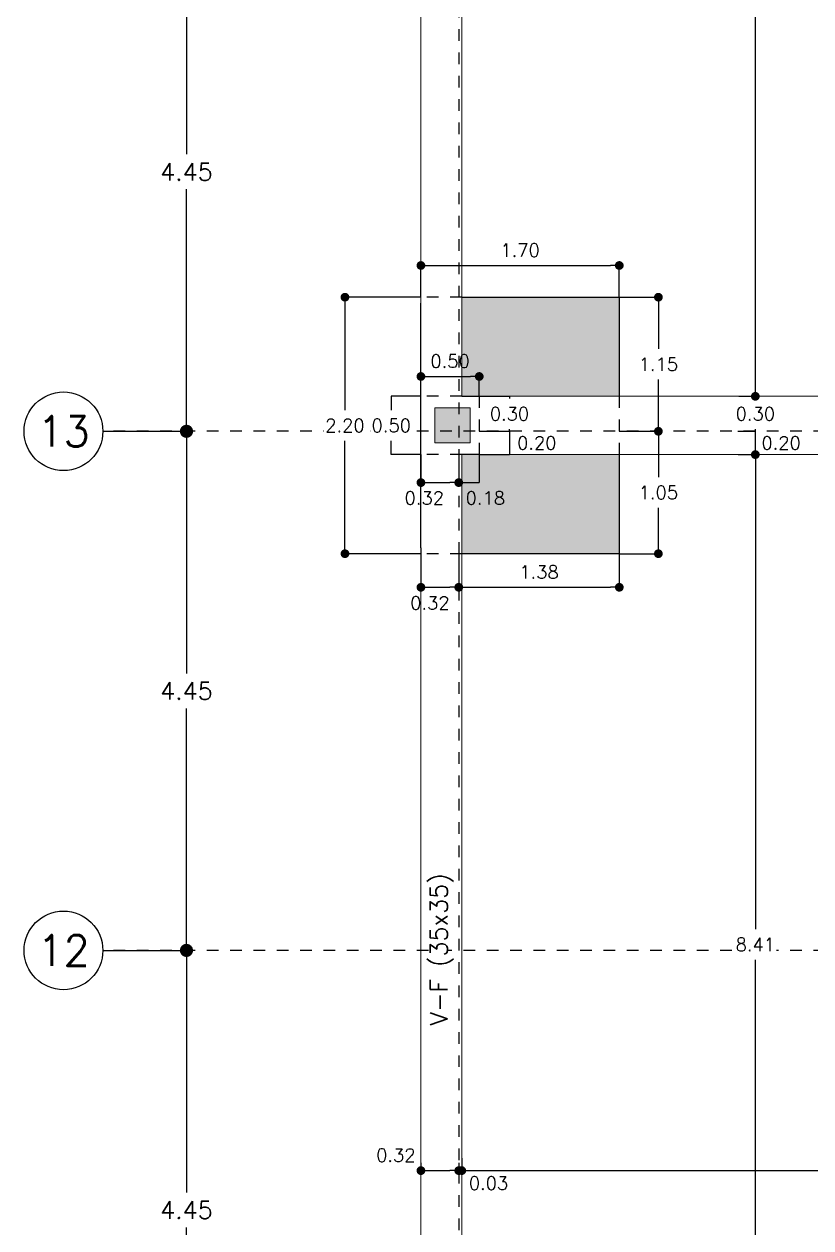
# Model space of a CAD drawing. Header units: millimetres. Extents: x 0 to 197, y -27 to 41.
# Drawn here: x 25.71 to 32.46, y 18.62 to 28.94 of the extents above; entities that cross this region are included whole.
import ezdxf
from ezdxf.enums import TextEntityAlignment as Align

# ---------------------------------------------------------------- set-up
doc = ezdxf.new("R2010")
doc.units = ezdxf.units.MM
doc.header["$LTSCALE"] = 0.01
doc.header["$PDMODE"] = 3
doc.linetypes.add('DASHDOT', pattern=[1, 0.5, -0.25, 0, -0.25])
doc.linetypes.add('DASHED2', pattern=[0.375, 0.25, -0.125])
for name, color, linetype in [('FC_CIRCULO DE EJES', 3, 'Continuous'), ('FC_COTAS', 1, 'Continuous'), ('FC_COTAS @ 75', 1, 'Continuous'), ('FC_COTAS EJES', 1, 'Continuous'), ('FC_COTAS EJES @ 75', 1, 'Continuous'), ('FC_EJES', 1, 'DASHDOT'), ('FC_HATCH COLUMNAS', 253, 'Continuous'), ('FC_HATCH ZAPATAS', 254, 'Continuous'), ('FC_PEDESTAL', 4, 'Continuous'), ('FC_PROYECCION', 6, 'DASHED2'), ('FC_R-175', 5, 'Continuous'), ('FC_R-80 @ 75', 11, 'Continuous'), ('FC_ZAPATAS', 3, 'Continuous')]:
    doc.layers.add(name, color=color, linetype=linetype)
doc.layers.add('FC_COLUMNAS', color=5, linetype='Continuous', lineweight=15)
doc.layers.add('FC_VIGAS', color=2, linetype='Continuous', lineweight=0)
doc.styles.add('FC_TEXT', font='romans.shx', dxfattribs={"height": 0.002})
doc.styles.add('FC_TEXT1', font='romans.shx')
doc.dimstyles.new('FC_COTAS', dxfattribs={"dimtxt": 0.0015, "dimasz": 0.001, "dimexe": 0, "dimexo": 0, "dimgap": 0.001, "dimtad": 1, "dimtih": 1, "dimtoh": 1, "dimzin": 0, "dimdsep": 46, "dimtxsty": 'FC_TEXT1', "dimblk": 'DOT', "dimcen": 0.09, "dimclrd": 256, "dimclre": 256, "dimclrt": 256, "dimadec": 0, "dimazin": 0, "dimtfac": 1, "dimtix": 1, "dimtmove": 2, "dimatfit": 3, "dimfxl": 1.002, "dimtolj": 1, "dimtzin": 0, "dimlwd": -1, "dimarcsym": 0})
doc.dimstyles.new('FC_COTAS EJES', dxfattribs={"dimtxt": 0.002, "dimasz": 0.0015, "dimexe": 0, "dimexo": 0, "dimgap": 0.001, "dimtad": 1, "dimtih": 1, "dimtoh": 1, "dimzin": 0, "dimdsep": 46, "dimtxsty": 'FC_TEXT1', "dimblk": 'DOT', "dimcen": 0.09, "dimclrd": 256, "dimclre": 256, "dimclrt": 256, "dimadec": 0, "dimazin": 0, "dimtfac": 1, "dimtix": 1, "dimtmove": 2, "dimatfit": 3, "dimfxl": 1.002, "dimtolj": 1, "dimtzin": 0, "dimlwd": -1, "dimarcsym": 0})

# ---------------------------------------------------------------- blocks, each defined once
blk = doc.blocks.new('FC_B_Eje')
at = {"layer": 'FC_CIRCULO DE EJES', "ltscale": 1.5}
blk.add_circle((0, 0), 0.0045, dxfattribs=at)
at = {"ltscale": 1.5, "style": 'FC_TEXT1'}
blk.add_attdef('EJE', text='', height=0.0035, dxfattribs=at).set_placement((0, 0), align=Align.MIDDLE_CENTER)
blk = doc.blocks.new('_Dot')
at = {"color": 0, "linetype": 'ByBlock', "lineweight": -2}
blk.add_line((-0.5, 0), (-1, 0), dxfattribs=at)
at = {"color": 0, "linetype": 'ByBlock', "const_width": 0.5}
blk.add_lwpolyline([(-0.25, 0, 1), (0.25, 0, 1)], format="xyb", close=True, dxfattribs=at)
blk = doc.blocks.new('*D368')
at = {"layer": 'Defpoints', "color": 0, "ltscale": 0.6, "transparency": 16777216}
for p in [(242.678, -58.232), (242.678, -62.685), (243.395, -62.685)]:
    blk.add_point(p, dxfattribs=at)
at = {"layer": 'FC_COTAS EJES', "lineweight": -2, "ltscale": 0.6, "transparency": 16777216}
for p, q in [((242.678, -58.232), (243.395, -58.232)), ((242.678, -62.685), (243.395, -62.685))]:
    blk.add_line(p, q, dxfattribs=at)
at = {"layer": 'FC_COTAS EJES', "ltscale": 0.6, "transparency": 16777216}
for p, q in [((243.395, -58.345), (243.395, -60.309)), ((243.395, -62.572), (243.395, -60.609))]:
    blk.add_line(p, q, dxfattribs=at)
at = {"layer": 'FC_COTAS EJES', "ltscale": 0.6, "transparency": 16777216, "xscale": 0.1125, "yscale": 0.1125, "zscale": 0.1125}
for p, rotation in [((243.395, -58.232), 90), ((243.395, -62.685), 270)]:
    blk.add_blockref('_Dot', p, dxfattribs=dict(at, rotation=rotation))
at = {"layer": 'FC_COTAS EJES', "ltscale": 0.6, "transparency": 16777216, "insert": (243.395, -60.459), "char_height": 0.15, "attachment_point": 5, "style": 'FC_TEXT1'}
blk.add_mtext('\\A1;4.45', dxfattribs=at)
blk = doc.blocks.new('*D369')
at = {"layer": 'Defpoints', "color": 0, "ltscale": 0.6, "transparency": 16777216}
for p in [(242.678, -62.685), (242.678, -67.137), (243.395, -67.137)]:
    blk.add_point(p, dxfattribs=at)
at = {"layer": 'FC_COTAS EJES', "lineweight": -2, "ltscale": 0.6, "transparency": 16777216}
for p, q in [((242.678, -62.685), (243.395, -62.685)), ((242.678, -67.137), (243.395, -67.137))]:
    blk.add_line(p, q, dxfattribs=at)
at = {"layer": 'FC_COTAS EJES', "ltscale": 0.6, "transparency": 16777216}
for p, q in [((243.395, -62.797), (243.395, -64.761)), ((243.395, -67.025), (243.395, -65.061))]:
    blk.add_line(p, q, dxfattribs=at)
at = {"layer": 'FC_COTAS EJES', "ltscale": 0.6, "transparency": 16777216, "xscale": 0.1125, "yscale": 0.1125, "zscale": 0.1125}
for p, rotation in [((243.395, -62.685), 90), ((243.395, -67.137), 270)]:
    blk.add_blockref('_Dot', p, dxfattribs=dict(at, rotation=rotation))
at = {"layer": 'FC_COTAS EJES', "ltscale": 0.6, "transparency": 16777216, "insert": (243.395, -64.911), "char_height": 0.15, "attachment_point": 5, "style": 'FC_TEXT1'}
blk.add_mtext('\\A1;4.45', dxfattribs=at)
blk = doc.blocks.new('*D370')
at = {"layer": 'Defpoints', "color": 0, "ltscale": 0.6, "transparency": 16777216}
for p in [(242.678, -67.137), (242.678, -71.59), (243.395, -71.59)]:
    blk.add_point(p, dxfattribs=at)
at = {"layer": 'FC_COTAS EJES', "lineweight": -2, "ltscale": 0.6, "transparency": 16777216}
for p, q in [((242.678, -67.137), (243.395, -67.137)), ((242.678, -71.59), (243.395, -71.59))]:
    blk.add_line(p, q, dxfattribs=at)
at = {"layer": 'FC_COTAS EJES', "ltscale": 0.6, "transparency": 16777216}
for p, q in [((243.395, -67.25), (243.395, -69.214)), ((243.395, -71.477), (243.395, -69.514))]:
    blk.add_line(p, q, dxfattribs=at)
at = {"layer": 'FC_COTAS EJES', "ltscale": 0.6, "transparency": 16777216, "xscale": 0.1125, "yscale": 0.1125, "zscale": 0.1125}
for p, rotation in [((243.395, -67.137), 90), ((243.395, -71.59), 270)]:
    blk.add_blockref('_Dot', p, dxfattribs=dict(at, rotation=rotation))
at = {"layer": 'FC_COTAS EJES', "ltscale": 0.6, "transparency": 16777216, "insert": (243.395, -69.364), "char_height": 0.15, "attachment_point": 5, "style": 'FC_TEXT1'}
blk.add_mtext('\\A1;4.45', dxfattribs=at)
blk = doc.blocks.new('FC_B_Columnas E5')
at = {"layer": 'FC_HATCH COLUMNAS', "ltscale": 1.5}
h = blk.add_hatch(color=256, dxfattribs=at)
h.dxf.hatch_style = 1
h.paths.add_polyline_path([(245.525, -53.58), (245.825, -53.58), (245.825, -53.88), (245.525, -53.88)])
h.paths.add_polyline_path([(253.005, -53.58), (253.305, -53.58), (253.305, -53.88), (253.005, -53.88)])
h.paths.add_polyline_path([(253.005, -88.73), (253.305, -88.73), (253.305, -89.03), (253.005, -89.03)])
h.paths.add_polyline_path([(245.525, -88.73), (245.825, -88.73), (245.825, -89.03), (245.525, -89.03)])
h.paths.add_polyline_path([(245.525, -62.485), (245.825, -62.485), (245.825, -62.785), (245.525, -62.785)])
h.paths.add_polyline_path([(245.525, -71.39), (245.825, -71.39), (245.825, -71.69), (245.525, -71.69)])
h.paths.add_polyline_path([(245.525, -80.295), (245.825, -80.295), (245.825, -80.595), (245.525, -80.595)])
h.paths.add_polyline_path([(253.005, -62.485), (253.305, -62.485), (253.305, -62.785), (253.005, -62.785)])
h.paths.add_polyline_path([(253.005, -71.39), (253.305, -71.39), (253.305, -71.69), (253.005, -71.69)])
h.paths.add_polyline_path([(253.005, -80.295), (253.305, -80.295), (253.305, -80.595), (253.005, -80.595)])
at = {"layer": 'FC_COLUMNAS', "ltscale": 0.6}
blk.add_lwpolyline([(245.525, -62.485), (245.825, -62.485), (245.825, -62.785), (245.525, -62.785)], close=True, dxfattribs=at)
blk = doc.blocks.new('*D220')
at = {"layer": 'Defpoints', "color": 0, "ltscale": 0.6, "transparency": 16777216}
for p in [(29.114, 26.6), (28.463, 24.4), (29.114, 24.4)]:
    blk.add_point(p, dxfattribs=at)
at = {"layer": 'FC_COTAS', "lineweight": -2, "ltscale": 0.6, "transparency": 16777216}
for p, q in [((29.114, 26.6), (28.463, 26.6)), ((29.114, 24.4), (28.463, 24.4))]:
    blk.add_line(p, q, dxfattribs=at)
at = {"layer": 'FC_COTAS', "ltscale": 0.6, "transparency": 16777216}
for p, q in [((28.463, 26.525), (28.463, 25.631)), ((28.463, 24.475), (28.463, 25.369))]:
    blk.add_line(p, q, dxfattribs=at)
at = {"layer": 'FC_COTAS', "ltscale": 0.6, "transparency": 16777216, "xscale": 0.075, "yscale": 0.075, "zscale": 0.075}
for p, rotation in [((28.463, 26.6), 90), ((28.463, 24.4), 270)]:
    blk.add_blockref('_Dot', p, dxfattribs=dict(at, rotation=rotation))
at = {"layer": 'FC_COTAS', "ltscale": 0.6, "transparency": 16777216, "insert": (28.463, 25.5), "char_height": 0.1125, "attachment_point": 5, "style": 'FC_TEXT1', "bg_fill": 3, "box_fill_scale": 1.1, "bg_fill_color": 256, "bg_fill_true_color": 13158600, "bg_fill_transparency": 0}
blk.add_mtext('\\A1;2.20', dxfattribs=at)
blk = doc.blocks.new('*D221')
at = {"layer": 'Defpoints', "color": 0, "ltscale": 0.6, "transparency": 16777216}
for p in [(30.814, 26.872), (29.114, 26.6), (30.814, 26.6)]:
    blk.add_point(p, dxfattribs=at)
at = {"layer": 'FC_COTAS', "lineweight": -2, "ltscale": 0.6, "transparency": 16777216}
for p, q in [((29.114, 26.6), (29.114, 26.872)), ((30.814, 26.6), (30.814, 26.872))]:
    blk.add_line(p, q, dxfattribs=at)
at = {"layer": 'FC_COTAS', "ltscale": 0.6, "transparency": 16777216}
blk.add_line((29.189, 26.872), (30.739, 26.872), dxfattribs=at)
at = {"layer": 'FC_COTAS', "ltscale": 0.6, "transparency": 16777216, "xscale": 0.075, "yscale": 0.075, "zscale": 0.075, "rotation": 180}
blk.add_blockref('_Dot', (29.114, 26.872), dxfattribs=at)
at = {"layer": 'FC_COTAS', "ltscale": 0.6, "transparency": 16777216, "xscale": 0.075, "yscale": 0.075, "zscale": 0.075}
blk.add_blockref('_Dot', (30.814, 26.872), dxfattribs=at)
at = {"layer": 'FC_COTAS', "ltscale": 0.6, "transparency": 16777216, "insert": (29.964, 27.003), "char_height": 0.1125, "attachment_point": 5, "style": 'FC_TEXT1'}
blk.add_mtext('\\A1;1.70', dxfattribs=at)
blk = doc.blocks.new('*D222')
at = {"layer": 'Defpoints', "color": 0, "ltscale": 0.6, "transparency": 16777216}
for p in [(30.814, 26.6), (30.814, 25.45), (31.149, 25.45)]:
    blk.add_point(p, dxfattribs=at)
at = {"layer": 'FC_COTAS', "lineweight": -2, "ltscale": 0.6, "transparency": 16777216}
for p, q in [((30.814, 26.6), (31.149, 26.6)), ((30.814, 25.45), (31.149, 25.45))]:
    blk.add_line(p, q, dxfattribs=at)
at = {"layer": 'FC_COTAS', "ltscale": 0.6, "transparency": 16777216}
for p, q in [((31.149, 26.525), (31.149, 26.156)), ((31.149, 25.525), (31.149, 25.894))]:
    blk.add_line(p, q, dxfattribs=at)
at = {"layer": 'FC_COTAS', "ltscale": 0.6, "transparency": 16777216, "xscale": 0.075, "yscale": 0.075, "zscale": 0.075}
for p, rotation in [((31.149, 26.6), 90), ((31.149, 25.45), 270)]:
    blk.add_blockref('_Dot', p, dxfattribs=dict(at, rotation=rotation))
at = {"layer": 'FC_COTAS', "ltscale": 0.6, "transparency": 16777216, "insert": (31.149, 26.025), "char_height": 0.1125, "attachment_point": 5, "style": 'FC_TEXT1'}
blk.add_mtext('\\A1;1.15', dxfattribs=at)
blk = doc.blocks.new('*D223')
at = {"layer": 'Defpoints', "color": 0, "ltscale": 0.6, "transparency": 16777216}
for p in [(29.114, 24.45), (29.438, 24.4), (29.438, 24.112)]:
    blk.add_point(p, dxfattribs=at)
at = {"layer": 'FC_COTAS', "lineweight": -2, "ltscale": 0.6, "transparency": 16777216}
for p, q in [((29.114, 24.45), (29.114, 24.112)), ((29.438, 24.4), (29.438, 24.112))]:
    blk.add_line(p, q, dxfattribs=at)
at = {"layer": 'FC_COTAS', "ltscale": 0.6, "transparency": 16777216}
blk.add_line((29.189, 24.112), (29.363, 24.112), dxfattribs=at)
at = {"layer": 'FC_COTAS', "ltscale": 0.6, "transparency": 16777216, "xscale": 0.075, "yscale": 0.075, "zscale": 0.075, "rotation": 180}
blk.add_blockref('_Dot', (29.114, 24.112), dxfattribs=at)
at = {"layer": 'FC_COTAS', "ltscale": 0.6, "transparency": 16777216, "xscale": 0.075, "yscale": 0.075, "zscale": 0.075}
blk.add_blockref('_Dot', (29.438, 24.112), dxfattribs=at)
at = {"layer": 'FC_COTAS', "ltscale": 0.6, "transparency": 16777216, "insert": (29.191, 23.977), "char_height": 0.1125, "attachment_point": 5, "style": 'FC_TEXT1'}
blk.add_mtext('\\A1;0.32', dxfattribs=at)
blk = doc.blocks.new('*D224')
at = {"layer": 'Defpoints', "color": 0, "ltscale": 0.6, "transparency": 16777216}
for p in [(29.114, 25.75), (28.86, 25.25), (29.114, 25.25)]:
    blk.add_point(p, dxfattribs=at)
at = {"layer": 'FC_COTAS', "lineweight": -2, "ltscale": 0.6, "transparency": 16777216}
for p, q in [((29.114, 25.75), (28.86, 25.75)), ((29.114, 25.25), (28.86, 25.25))]:
    blk.add_line(p, q, dxfattribs=at)
at = {"layer": 'FC_COTAS', "ltscale": 0.6, "transparency": 16777216}
for p, q in [((28.86, 25.75), (28.86, 25.631)), ((28.86, 25.25), (28.86, 25.369))]:
    blk.add_line(p, q, dxfattribs=at)
at = {"layer": 'FC_COTAS', "ltscale": 0.6, "transparency": 16777216, "insert": (28.86, 25.5), "char_height": 0.1125, "attachment_point": 5, "style": 'FC_TEXT1', "bg_fill": 3, "box_fill_scale": 1.1, "bg_fill_color": 256, "bg_fill_true_color": 13158600, "bg_fill_transparency": 0}
blk.add_mtext('\\A1;0.50', dxfattribs=at)
blk = doc.blocks.new('*D225')
at = {"layer": 'Defpoints', "color": 0, "ltscale": 0.6, "transparency": 16777216}
for p in [(29.614, 25.92), (29.114, 25.75), (29.614, 25.75)]:
    blk.add_point(p, dxfattribs=at)
at = {"layer": 'FC_COTAS', "lineweight": -2, "ltscale": 0.6, "transparency": 16777216}
for p, q in [((29.114, 25.75), (29.114, 25.92)), ((29.614, 25.75), (29.614, 25.92))]:
    blk.add_line(p, q, dxfattribs=at)
at = {"layer": 'FC_COTAS', "ltscale": 0.6, "transparency": 16777216}
blk.add_line((29.189, 25.92), (29.539, 25.92), dxfattribs=at)
at = {"layer": 'FC_COTAS', "ltscale": 0.6, "transparency": 16777216, "xscale": 0.075, "yscale": 0.075, "zscale": 0.075, "rotation": 180}
blk.add_blockref('_Dot', (29.114, 25.92), dxfattribs=at)
at = {"layer": 'FC_COTAS', "ltscale": 0.6, "transparency": 16777216, "xscale": 0.075, "yscale": 0.075, "zscale": 0.075}
blk.add_blockref('_Dot', (29.614, 25.92), dxfattribs=at)
at = {"layer": 'FC_COTAS', "ltscale": 0.6, "transparency": 16777216, "insert": (29.364, 26.052), "char_height": 0.1125, "attachment_point": 5, "style": 'FC_TEXT1'}
blk.add_mtext('\\A1;0.50', dxfattribs=at)
blk = doc.blocks.new('*D226')
at = {"layer": 'Defpoints', "color": 0, "ltscale": 0.6, "transparency": 16777216}
for p in [(29.114, 25.25), (29.438, 25.25), (29.438, 25.01)]:
    blk.add_point(p, dxfattribs=at)
at = {"layer": 'FC_COTAS', "lineweight": -2, "ltscale": 0.6, "transparency": 16777216}
for p, q in [((29.114, 25.25), (29.114, 25.01)), ((29.438, 25.25), (29.438, 25.01))]:
    blk.add_line(p, q, dxfattribs=at)
at = {"layer": 'FC_COTAS', "ltscale": 0.6, "transparency": 16777216}
blk.add_line((29.189, 25.01), (29.363, 25.01), dxfattribs=at)
at = {"layer": 'FC_COTAS', "ltscale": 0.6, "transparency": 16777216, "xscale": 0.075, "yscale": 0.075, "zscale": 0.075, "rotation": 180}
blk.add_blockref('_Dot', (29.114, 25.01), dxfattribs=at)
at = {"layer": 'FC_COTAS', "ltscale": 0.6, "transparency": 16777216, "xscale": 0.075, "yscale": 0.075, "zscale": 0.075}
blk.add_blockref('_Dot', (29.438, 25.01), dxfattribs=at)
at = {"layer": 'FC_COTAS', "ltscale": 0.6, "transparency": 16777216, "insert": (29.143, 24.878), "char_height": 0.1125, "attachment_point": 5, "style": 'FC_TEXT1'}
blk.add_mtext('\\A1;0.32', dxfattribs=at)
blk = doc.blocks.new('*D227')
at = {"layer": 'Defpoints', "color": 0, "ltscale": 0.6, "transparency": 16777216}
for p in [(29.614, 25.75), (29.614, 25.45), (29.873, 25.45)]:
    blk.add_point(p, dxfattribs=at)
at = {"layer": 'FC_COTAS', "lineweight": -2, "ltscale": 0.6, "transparency": 16777216}
for p, q in [((29.614, 25.75), (29.873, 25.75)), ((29.614, 25.45), (29.873, 25.45))]:
    blk.add_line(p, q, dxfattribs=at)
at = {"layer": 'FC_COTAS', "ltscale": 0.6, "transparency": 16777216}
for p, q in [((29.873, 25.75), (29.873, 25.731)), ((29.873, 25.45), (29.873, 25.469))]:
    blk.add_line(p, q, dxfattribs=at)
at = {"layer": 'FC_COTAS', "ltscale": 0.6, "transparency": 16777216, "insert": (29.873, 25.6), "char_height": 0.1125, "attachment_point": 5, "style": 'FC_TEXT1'}
blk.add_mtext('\\A1;0.30', dxfattribs=at)
blk = doc.blocks.new('*D228')
at = {"layer": 'Defpoints', "color": 0, "ltscale": 0.6, "transparency": 16777216}
for p in [(30.914, 25.45), (30.814, 24.4), (31.149, 24.4)]:
    blk.add_point(p, dxfattribs=at)
at = {"layer": 'FC_COTAS', "lineweight": -2, "ltscale": 0.6, "transparency": 16777216}
for p, q in [((30.914, 25.45), (31.149, 25.45)), ((30.814, 24.4), (31.149, 24.4))]:
    blk.add_line(p, q, dxfattribs=at)
at = {"layer": 'FC_COTAS', "ltscale": 0.6, "transparency": 16777216}
for p, q in [((31.149, 25.375), (31.149, 25.056)), ((31.149, 24.475), (31.149, 24.794))]:
    blk.add_line(p, q, dxfattribs=at)
at = {"layer": 'FC_COTAS', "ltscale": 0.6, "transparency": 16777216, "xscale": 0.075, "yscale": 0.075, "zscale": 0.075}
for p, rotation in [((31.149, 25.45), 90), ((31.149, 24.4), 270)]:
    blk.add_blockref('_Dot', p, dxfattribs=dict(at, rotation=rotation))
at = {"layer": 'FC_COTAS', "ltscale": 0.6, "transparency": 16777216, "insert": (31.149, 24.925), "char_height": 0.1125, "attachment_point": 5, "style": 'FC_TEXT1'}
blk.add_mtext('\\A1;1.05', dxfattribs=at)
blk = doc.blocks.new('*D229')
at = {"layer": 'Defpoints', "color": 0, "ltscale": 0.6, "transparency": 16777216}
for p in [(29.438, 24.4), (30.814, 24.4), (30.814, 24.112)]:
    blk.add_point(p, dxfattribs=at)
at = {"layer": 'FC_COTAS', "lineweight": -2, "ltscale": 0.6, "transparency": 16777216}
for p, q in [((29.438, 24.4), (29.438, 24.112)), ((30.814, 24.4), (30.814, 24.112))]:
    blk.add_line(p, q, dxfattribs=at)
at = {"layer": 'FC_COTAS', "ltscale": 0.6, "transparency": 16777216}
blk.add_line((29.513, 24.112), (30.739, 24.112), dxfattribs=at)
at = {"layer": 'FC_COTAS', "ltscale": 0.6, "transparency": 16777216, "xscale": 0.075, "yscale": 0.075, "zscale": 0.075, "rotation": 180}
blk.add_blockref('_Dot', (29.438, 24.112), dxfattribs=at)
at = {"layer": 'FC_COTAS', "ltscale": 0.6, "transparency": 16777216, "xscale": 0.075, "yscale": 0.075, "zscale": 0.075}
blk.add_blockref('_Dot', (30.814, 24.112), dxfattribs=at)
at = {"layer": 'FC_COTAS', "ltscale": 0.6, "transparency": 16777216, "insert": (30.126, 24.243), "char_height": 0.1125, "attachment_point": 5, "style": 'FC_TEXT1'}
blk.add_mtext('\\A1;1.38', dxfattribs=at)
blk = doc.blocks.new('*D230')
at = {"layer": 'Defpoints', "color": 0, "ltscale": 0.6, "transparency": 16777216}
for p in [(29.438, 25.25), (29.614, 25.25), (29.614, 25.01)]:
    blk.add_point(p, dxfattribs=at)
at = {"layer": 'FC_COTAS', "lineweight": -2, "ltscale": 0.6, "transparency": 16777216}
for p, q in [((29.438, 25.25), (29.438, 25.01)), ((29.614, 25.25), (29.614, 25.01))]:
    blk.add_line(p, q, dxfattribs=at)
at = {"layer": 'FC_COTAS', "ltscale": 0.6, "transparency": 16777216}
blk.add_line((29.438, 25.01), (29.614, 25.01), dxfattribs=at)
at = {"layer": 'FC_COTAS', "ltscale": 0.6, "transparency": 16777216, "insert": (29.666, 24.878), "char_height": 0.1125, "attachment_point": 5, "style": 'FC_TEXT1'}
blk.add_mtext('\\A1;0.18', dxfattribs=at)
blk = doc.blocks.new('*D231')
at = {"layer": 'Defpoints', "color": 0, "ltscale": 0.6, "transparency": 16777216}
for p in [(29.614, 25.45), (29.614, 25.25), (29.873, 25.25)]:
    blk.add_point(p, dxfattribs=at)
at = {"layer": 'FC_COTAS', "lineweight": -2, "ltscale": 0.6, "transparency": 16777216}
for p, q in [((29.614, 25.45), (29.873, 25.45)), ((29.614, 25.25), (29.873, 25.25))]:
    blk.add_line(p, q, dxfattribs=at)
at = {"layer": 'FC_COTAS', "ltscale": 0.6, "transparency": 16777216}
blk.add_line((29.873, 25.45), (29.873, 25.25), dxfattribs=at)
at = {"layer": 'FC_COTAS', "ltscale": 0.6, "transparency": 16777216, "insert": (30.107, 25.35), "char_height": 0.1125, "attachment_point": 5, "style": 'FC_TEXT1'}
blk.add_mtext('\\A1;0.20', dxfattribs=at)
blk = doc.blocks.new('*D347')
at = {"layer": 'Defpoints', "color": 0, "ltscale": 0.6, "transparency": 16777216}
for p in [(31.829, 25.45), (31.98, 25.45), (31.833, 25.25)]:
    blk.add_point(p, dxfattribs=at)
at = {"layer": 'FC_COTAS', "lineweight": -2, "ltscale": 0.6, "transparency": 16777216}
for p, q in [((31.829, 25.45), (31.98, 25.45)), ((31.833, 25.25), (31.98, 25.25))]:
    blk.add_line(p, q, dxfattribs=at)
at = {"layer": 'FC_COTAS', "ltscale": 0.6, "transparency": 16777216}
blk.add_line((31.98, 25.25), (31.98, 25.45), dxfattribs=at)
at = {"layer": 'FC_COTAS', "ltscale": 0.6, "transparency": 16777216, "insert": (32.201, 25.35), "char_height": 0.1125, "attachment_point": 5, "style": 'FC_TEXT1'}
blk.add_mtext('\\A1;0.20', dxfattribs=at)
blk = doc.blocks.new('*D348')
at = {"layer": 'Defpoints', "color": 0, "ltscale": 0.6, "transparency": 16777216}
for p in [(31.838, 25.75), (31.98, 25.75), (31.829, 25.45)]:
    blk.add_point(p, dxfattribs=at)
at = {"layer": 'FC_COTAS', "lineweight": -2, "ltscale": 0.6, "transparency": 16777216}
for p, q in [((31.838, 25.75), (31.98, 25.75)), ((31.829, 25.45), (31.98, 25.45))]:
    blk.add_line(p, q, dxfattribs=at)
at = {"layer": 'FC_COTAS', "ltscale": 0.6, "transparency": 16777216}
for p, q in [((31.98, 25.75), (31.98, 25.731)), ((31.98, 25.45), (31.98, 25.469))]:
    blk.add_line(p, q, dxfattribs=at)
at = {"layer": 'FC_COTAS', "ltscale": 0.6, "transparency": 16777216, "insert": (31.98, 25.6), "char_height": 0.1125, "attachment_point": 5, "style": 'FC_TEXT1'}
blk.add_mtext('\\A1;0.30', dxfattribs=at)
blk = doc.blocks.new('*D349')
at = {"layer": 'Defpoints', "color": 0, "ltscale": 0.6, "transparency": 16777216}
for p in [(31.733, 34.455), (31.98, 34.455), (31.838, 25.75)]:
    blk.add_point(p, dxfattribs=at)
at = {"layer": 'FC_COTAS', "lineweight": -2, "ltscale": 0.6, "transparency": 16777216}
for p, q in [((31.733, 34.455), (31.98, 34.455)), ((31.838, 25.75), (31.98, 25.75))]:
    blk.add_line(p, q, dxfattribs=at)
at = {"layer": 'FC_COTAS', "ltscale": 0.6, "transparency": 16777216}
for p, q in [((31.98, 34.38), (31.98, 30.234)), ((31.98, 25.825), (31.98, 29.971))]:
    blk.add_line(p, q, dxfattribs=at)
at = {"layer": 'FC_COTAS', "ltscale": 0.6, "transparency": 16777216, "xscale": 0.075, "yscale": 0.075, "zscale": 0.075}
for p, rotation in [((31.98, 34.455), 90), ((31.98, 25.75), 270)]:
    blk.add_blockref('_Dot', p, dxfattribs=dict(at, rotation=rotation))
at = {"layer": 'FC_COTAS', "ltscale": 0.6, "transparency": 16777216, "insert": (31.98, 30.103), "char_height": 0.1125, "attachment_point": 5, "style": 'FC_TEXT1'}
blk.add_mtext('\\A1;8.71', dxfattribs=at)
blk = doc.blocks.new('*D351')
at = {"layer": 'Defpoints', "color": 0, "ltscale": 0.6, "transparency": 16777216}
for p in [(31.833, 25.25), (31.801, 16.845), (31.98, 16.845)]:
    blk.add_point(p, dxfattribs=at)
at = {"layer": 'FC_COTAS', "lineweight": -2, "ltscale": 0.6, "transparency": 16777216}
for p, q in [((31.833, 25.25), (31.98, 25.25)), ((31.801, 16.845), (31.98, 16.845))]:
    blk.add_line(p, q, dxfattribs=at)
at = {"layer": 'FC_COTAS', "ltscale": 0.6, "transparency": 16777216}
for p, q in [((31.98, 25.175), (31.98, 21.179)), ((31.98, 16.92), (31.98, 20.916))]:
    blk.add_line(p, q, dxfattribs=at)
at = {"layer": 'FC_COTAS', "ltscale": 0.6, "transparency": 16777216, "xscale": 0.075, "yscale": 0.075, "zscale": 0.075}
for p, rotation in [((31.98, 25.25), 90), ((31.98, 16.845), 270)]:
    blk.add_blockref('_Dot', p, dxfattribs=dict(at, rotation=rotation))
at = {"layer": 'FC_COTAS', "ltscale": 0.6, "transparency": 16777216, "insert": (31.98, 21.048), "char_height": 0.1125, "attachment_point": 5, "style": 'FC_TEXT1', "bg_fill": 3, "box_fill_scale": 1.1, "bg_fill_color": 256, "bg_fill_true_color": 13158600, "bg_fill_transparency": 0}
blk.add_mtext('\\A1;8.41', dxfattribs=at)
blk = doc.blocks.new('*D267')
at = {"layer": 'Defpoints', "color": 0, "ltscale": 0.6, "transparency": 16777216}
for p in [(29.114, 19.177), (29.438, 19.175), (29.438, 19.109)]:
    blk.add_point(p, dxfattribs=at)
at = {"layer": 'FC_COTAS', "lineweight": -2, "ltscale": 0.6, "transparency": 16777216}
for p, q in [((29.114, 19.177), (29.114, 19.109)), ((29.438, 19.175), (29.438, 19.109))]:
    blk.add_line(p, q, dxfattribs=at)
at = {"layer": 'FC_COTAS', "ltscale": 0.6, "transparency": 16777216}
blk.add_line((29.189, 19.109), (29.363, 19.109), dxfattribs=at)
at = {"layer": 'FC_COTAS', "ltscale": 0.6, "transparency": 16777216, "xscale": 0.075, "yscale": 0.075, "zscale": 0.075, "rotation": 180}
blk.add_blockref('_Dot', (29.114, 19.109), dxfattribs=at)
at = {"layer": 'FC_COTAS', "ltscale": 0.6, "transparency": 16777216, "xscale": 0.075, "yscale": 0.075, "zscale": 0.075}
blk.add_blockref('_Dot', (29.438, 19.109), dxfattribs=at)
at = {"layer": 'FC_COTAS', "ltscale": 0.6, "transparency": 16777216, "insert": (28.899, 19.241), "char_height": 0.1125, "attachment_point": 5, "style": 'FC_TEXT1'}
blk.add_mtext('\\A1;0.32', dxfattribs=at)
blk = doc.blocks.new('*D268')
at = {"layer": 'Defpoints', "color": 0, "ltscale": 0.6, "transparency": 16777216}
for p in [(29.464, 19.216), (29.438, 19.17), (29.464, 19.109)]:
    blk.add_point(p, dxfattribs=at)
at = {"layer": 'FC_COTAS', "lineweight": -2, "ltscale": 0.6, "transparency": 16777216}
for p, q in [((29.464, 19.216), (29.464, 19.109)), ((29.438, 19.17), (29.438, 19.109))]:
    blk.add_line(p, q, dxfattribs=at)
at = {"layer": 'FC_COTAS', "ltscale": 0.6, "transparency": 16777216}
blk.add_line((29.438, 19.109), (29.464, 19.109), dxfattribs=at)
at = {"layer": 'FC_COTAS', "ltscale": 0.6, "transparency": 16777216, "insert": (29.693, 19.001), "char_height": 0.1125, "attachment_point": 5, "style": 'FC_TEXT1'}
blk.add_mtext('\\A1;0.03', dxfattribs=at)
blk = doc.blocks.new('*D269')
at = {"layer": 'Defpoints', "color": 0, "ltscale": 0.6, "transparency": 16777216}
for p in [(29.464, 19.175), (36.784, 19.177), (36.784, 19.109)]:
    blk.add_point(p, dxfattribs=at)
at = {"layer": 'FC_COTAS', "lineweight": -2, "ltscale": 0.6, "transparency": 16777216}
for p, q in [((29.464, 19.175), (29.464, 19.109)), ((36.784, 19.177), (36.784, 19.109))]:
    blk.add_line(p, q, dxfattribs=at)
at = {"layer": 'FC_COTAS', "ltscale": 0.6, "transparency": 16777216}
blk.add_line((29.539, 19.109), (36.709, 19.109), dxfattribs=at)
at = {"layer": 'FC_COTAS', "ltscale": 0.6, "transparency": 16777216, "xscale": 0.075, "yscale": 0.075, "zscale": 0.075, "rotation": 180}
blk.add_blockref('_Dot', (29.464, 19.109), dxfattribs=at)
at = {"layer": 'FC_COTAS', "ltscale": 0.6, "transparency": 16777216, "xscale": 0.075, "yscale": 0.075, "zscale": 0.075}
blk.add_blockref('_Dot', (36.784, 19.109), dxfattribs=at)
at = {"layer": 'FC_COTAS', "ltscale": 0.6, "transparency": 16777216, "insert": (33.124, 19.241), "char_height": 0.1125, "attachment_point": 5, "style": 'FC_TEXT1'}
blk.add_mtext('\\A1;7.32', dxfattribs=at)
blk = doc.blocks.new('FC_B_Ejes E5')
at = {"layer": 'FC_EJES', "ltscale": 0.6}
for p, q in [((245.728, -51.037), (245.728, -91.387)), ((255.87, -62.685), (242.678, -62.685)), ((255.87, -67.137), (242.678, -67.137))]:
    blk.add_line(p, q, dxfattribs=at)
at = {"layer": 'FC_R-175'}
ref = blk.add_blockref('FC_B_Eje', (242.341, -62.685), dxfattribs=dict(at, xscale=75, yscale=75, zscale=75))
ref.add_attrib('EJE', '13', dxfattribs={"layer": '0', "color": 0, "ltscale": 1.5, "height": 0.2625, "style": 'FC_TEXT1'}).set_placement((242.341, -62.685), align=Align.MIDDLE_CENTER)
ref = blk.add_blockref('FC_B_Eje', (242.341, -67.137), dxfattribs=dict(at, xscale=75, yscale=75, zscale=75))
ref.add_attrib('EJE', '12', dxfattribs={"layer": '0', "color": 0, "ltscale": 1.5, "height": 0.2625, "style": 'FC_TEXT1'}).set_placement((242.341, -67.137), align=Align.MIDDLE_CENTER)
at = {"layer": 'FC_COTAS EJES @ 75', "ltscale": 0.6}
for base, p1, p2, picture, middle in [((243.395, -62.685), (242.678, -58.232), (242.678, -62.685), '*D368', (243.395, -60.459)), ((243.395, -67.137), (242.678, -62.685), (242.678, -67.137), '*D369', (243.395, -64.911)), ((243.395, -71.59), (242.678, -67.137), (242.678, -71.59), '*D370', (243.395, -69.364))]:
    dim = blk.add_linear_dim(base=base, p1=p1, p2=p2, angle=90, dimstyle='FC_COTAS EJES', override={"dimscale": 75, "dimtix": 1, "dimtofl": 1, "dimtmove": 2, "dimatfit": 3}, dxfattribs=at)
    dim.commit()
    dim.dimension.update_dxf_attribs({"geometry": picture, "text_midpoint": middle})

msp = doc.modelspace()

# ---------------------------------------------------------------- hatches: boundary and pattern name
at = {"layer": 'FC_HATCH ZAPATAS', "ltscale": 0.6}
h = msp.add_hatch(color=256, dxfattribs=at)
h.dxf.hatch_style = 1
h.paths.add_polyline_path([(30.8143, 26.6001), (29.4643, 26.6001), (29.4643, 25.7501), (29.6143, 25.7501), (30.8143, 25.7501)])
h.paths.add_polyline_path([(30.8143, 25.2501), (29.6143, 25.2501), (29.4643, 25.2501), (29.4643, 24.4001), (30.8143, 24.4001)])

# ---------------------------------------------------------------- linework, layer by layer
at = {"layer": 'FC_PEDESTAL', "ltscale": 0.6}
for points in [[(29.1143, 25.2501), (29.1143, 25.2501), (29.1143, 25.7501)], [(29.4643, 25.7501), (29.6143, 25.7501)], [(29.6143, 25.2501), (29.6143, 25.2501), (29.4643, 25.2501)]]:
    msp.add_lwpolyline(points, dxfattribs=at)
at = {"layer": 'FC_PROYECCION', "ltscale": 0.6}
for points in [[(29.4643, 26.6001), (29.1143, 26.6001)], [(29.4643, 25.7501), (29.1143, 25.7501)], [(29.6143, 25.7501), (29.6143, 25.2501)], [(30.8143, 25.7501), (30.8143, 25.2501)], [(29.4643, 25.2501), (29.1143, 25.2501)], [(29.4643, 24.4001), (29.1143, 24.4001)]]:
    msp.add_lwpolyline(points, dxfattribs=at)
at = {"layer": 'FC_VIGAS', "ltscale": 0.6}
for points in [[(29.1143, 25.7501), (29.1143, 34.1551)], [(29.4643, 25.7501), (29.4643, 34.1551)], [(36.6343, 25.7501), (29.6143, 25.7501)], [(29.1143, 16.8451), (29.1143, 25.2501)], [(29.4643, 16.8451), (29.4643, 25.2501)], [(36.6343, 25.2501), (29.6143, 25.2501)]]:
    msp.add_lwpolyline(points, dxfattribs=at)
at = {"layer": 'FC_ZAPATAS', "ltscale": 0.6}
for points in [[(29.1143, 24.4501), (29.1143, 24.4501), (29.1143, 26.5501)], [(29.4643, 26.6001), (30.8143, 26.6001), (30.8143, 25.7501)], [(30.8143, 25.2501), (30.8143, 24.4001), (29.4643, 24.4001)]]:
    msp.add_lwpolyline(points, dxfattribs=at)

# ---------------------------------------------------------------- block references
at = {"layer": 'FC_COTAS'}
for name in ['FC_B_Ejes E5', 'FC_B_Columnas E5']:
    msp.add_blockref(name, (-216.2904, 88.1348), dxfattribs=at)

# ---------------------------------------------------------------- dimensions: what is measured, and where the dimension line sits
at = {"layer": 'FC_COTAS @ 75', "ltscale": 0.6}
for base, p1, p2, picture, middle in [((31.97976715, 34.45508517), (31.83847331, 25.75008515), (31.73325403, 34.45508517), '*D349', (31.97976715, 30.10258516)), ((31.1494, 25.4501), (30.8143, 26.6001), (30.8143, 25.4501), '*D222', (31.1494, 26.0251)), ((29.8726, 25.4501), (29.6143, 25.7501), (29.6143, 25.4501), '*D227', (29.8726, 25.6001)), ((31.9798, 25.7501), (31.8287, 25.4501), (31.8385, 25.7501), '*D348', (31.9798, 25.6001)), ((31.1494, 24.4001), (30.9143, 25.4501), (30.8143, 24.4001), '*D228', (31.1494, 24.9251))]:
    dim = msp.add_linear_dim(base=base, p1=p1, p2=p2, angle=90, dimstyle='FC_COTAS', override={"dimscale": 75, "dimtix": 1, "dimtofl": 1, "dimtmove": 2, "dimatfit": 3}, dxfattribs=at)
    dim.commit()
    dim.dimension.update_dxf_attribs({"geometry": picture, "text_midpoint": middle})
for base, p1, p2, picture, middle in [((29.8726, 25.2501), (29.6143, 25.4501), (29.6143, 25.2501), '*D231', (30.1068, 25.3501)), ((31.9798, 25.4501), (31.8334, 25.2501), (31.8287, 25.4501), '*D347', (32.2014, 25.3501))]:
    dim = msp.add_linear_dim(base=base, p1=p1, p2=p2, angle=90, dimstyle='FC_COTAS', override={"dimscale": 75, "dimtix": 1, "dimtofl": 1, "dimtmove": 2, "dimatfit": 3}, dxfattribs=at)
    dim.commit()
    dim.dimension.update_dxf_attribs({"geometry": picture, "text_midpoint": middle, "dimtype": 128})
for base, p1, p2, picture, middle in [((29.6143, 25.0096), (29.4378, 25.2501), (29.6143, 25.2501), '*D230', (29.6664, 24.878)), ((29.4378, 19.1093), (29.1143, 19.1765), (29.4378, 19.1755), '*D267', (28.8987, 19.2406)), ((29.4643, 19.1093), (29.4378, 19.1699), (29.4643, 19.2158), '*D268', (29.6932, 19.0007))]:
    dim = msp.add_linear_dim(base=base, p1=p1, p2=p2, dimstyle='FC_COTAS', override={"dimscale": 75, "dimtix": 1, "dimtofl": 1, "dimtmove": 2, "dimatfit": 3}, dxfattribs=at)
    dim.commit()
    dim.dimension.update_dxf_attribs({"geometry": picture, "text_midpoint": middle, "dimtype": 128})
dim = msp.add_linear_dim(base=(30.8143, 24.1122), p1=(29.4378, 24.4001), p2=(30.8143, 24.4001), dimstyle='FC_COTAS', override={"dimscale": 75, "dimtix": 1, "dimtofl": 1, "dimtmove": 2, "dimatfit": 3}, dxfattribs=at)
dim.commit()
dim.dimension.update_dxf_attribs({"geometry": '*D229', "text_midpoint": (30.126, 24.2434)})

# ---------------------------------------------------------------- next in the draw order: texts
at = {"layer": 'FC_R-80 @ 75', "insert": (29.2931, 21.0065), "char_height": 0.15, "width": 1.480071, "attachment_point": 5, "rotation": 90, "style": 'FC_TEXT', "bg_fill": 3, "box_fill_scale": 1, "bg_fill_color": 256, "bg_fill_transparency": 0}
msp.add_mtext('V-F (35x35)', dxfattribs=at)

# ---------------------------------------------------------------- next in the draw order: dimensions: what is measured, and where the dimension line sits
at = {"layer": 'FC_COTAS @ 75', "ltscale": 0.6}
for base, p1, p2, picture, middle in [((28.4627, 24.4001), (29.1143, 26.6001), (29.1143, 24.4001), '*D220', (28.4627, 25.5001)), ((31.9797671548, 16.8450851547), (31.8334278897, 25.2500851547), (31.8012679271, 16.8450851547), '*D351', (31.9797671548, 21.0475851547))]:
    dim = msp.add_linear_dim(base=base, p1=p1, p2=p2, angle=90, dimstyle='FC_COTAS', override={"dimscale": 75, "dimtix": 1, "dimtofl": 1, "dimtmove": 2, "dimatfit": 3, "dimtfill": 1}, dxfattribs=at)
    dim.commit()
    dim.dimension.update_dxf_attribs({"geometry": picture, "text_midpoint": middle})

# ---------------------------------------------------------------- next in the draw order: dimensions: what is measured, and where the dimension line sits
for base, p1, p2, picture, middle in [((30.8143, 26.8716), (29.1143, 26.6001), (30.8143, 26.6001), '*D221', (29.9643, 27.0028)), ((36.7843, 19.1093), (29.4643, 19.1755), (36.7843, 19.1765), '*D269', (33.1243, 19.2406))]:
    dim = msp.add_linear_dim(base=base, p1=p1, p2=p2, dimstyle='FC_COTAS', override={"dimscale": 75, "dimtix": 1, "dimtofl": 1, "dimtmove": 2, "dimatfit": 3}, dxfattribs=at)
    dim.commit()
    dim.dimension.update_dxf_attribs({"geometry": picture, "text_midpoint": middle})
dim = msp.add_linear_dim(base=(28.8599, 25.2501), p1=(29.1143, 25.7501), p2=(29.1143, 25.2501), angle=90, dimstyle='FC_COTAS', override={"dimscale": 75, "dimtix": 1, "dimtofl": 1, "dimtmove": 2, "dimatfit": 3, "dimtfill": 1}, dxfattribs=at)
dim.commit()
dim.dimension.update_dxf_attribs({"geometry": '*D224', "text_midpoint": (28.8599, 25.5001)})
dim = msp.add_linear_dim(base=(29.4378, 24.1122), p1=(29.1143, 24.4501), p2=(29.4378, 24.4001), dimstyle='FC_COTAS', override={"dimscale": 75, "dimtix": 1, "dimtofl": 1, "dimtmove": 2, "dimatfit": 3}, dxfattribs=at)
dim.commit()
dim.dimension.update_dxf_attribs({"geometry": '*D223', "text_midpoint": (29.1907, 23.9769), "dimtype": 128})

# ---------------------------------------------------------------- next in the draw order: dimensions: what is measured, and where the dimension line sits
dim = msp.add_linear_dim(base=(29.6143, 25.9204), p1=(29.1143, 25.7501), p2=(29.6143, 25.7501), dimstyle='FC_COTAS', override={"dimscale": 75, "dimtix": 1, "dimtofl": 1, "dimtmove": 2, "dimatfit": 3}, dxfattribs=at)
dim.commit()
dim.dimension.update_dxf_attribs({"geometry": '*D225', "text_midpoint": (29.3643, 26.0517)})
dim = msp.add_linear_dim(base=(29.4378, 25.0096), p1=(29.1143, 25.2501), p2=(29.4378, 25.2501), dimstyle='FC_COTAS', override={"dimscale": 75, "dimtix": 1, "dimtofl": 1, "dimtmove": 2, "dimatfit": 3}, dxfattribs=at)
dim.commit()
dim.dimension.update_dxf_attribs({"geometry": '*D226', "text_midpoint": (29.1433, 24.878), "dimtype": 128})

doc.saveas('drawing.dxf')
